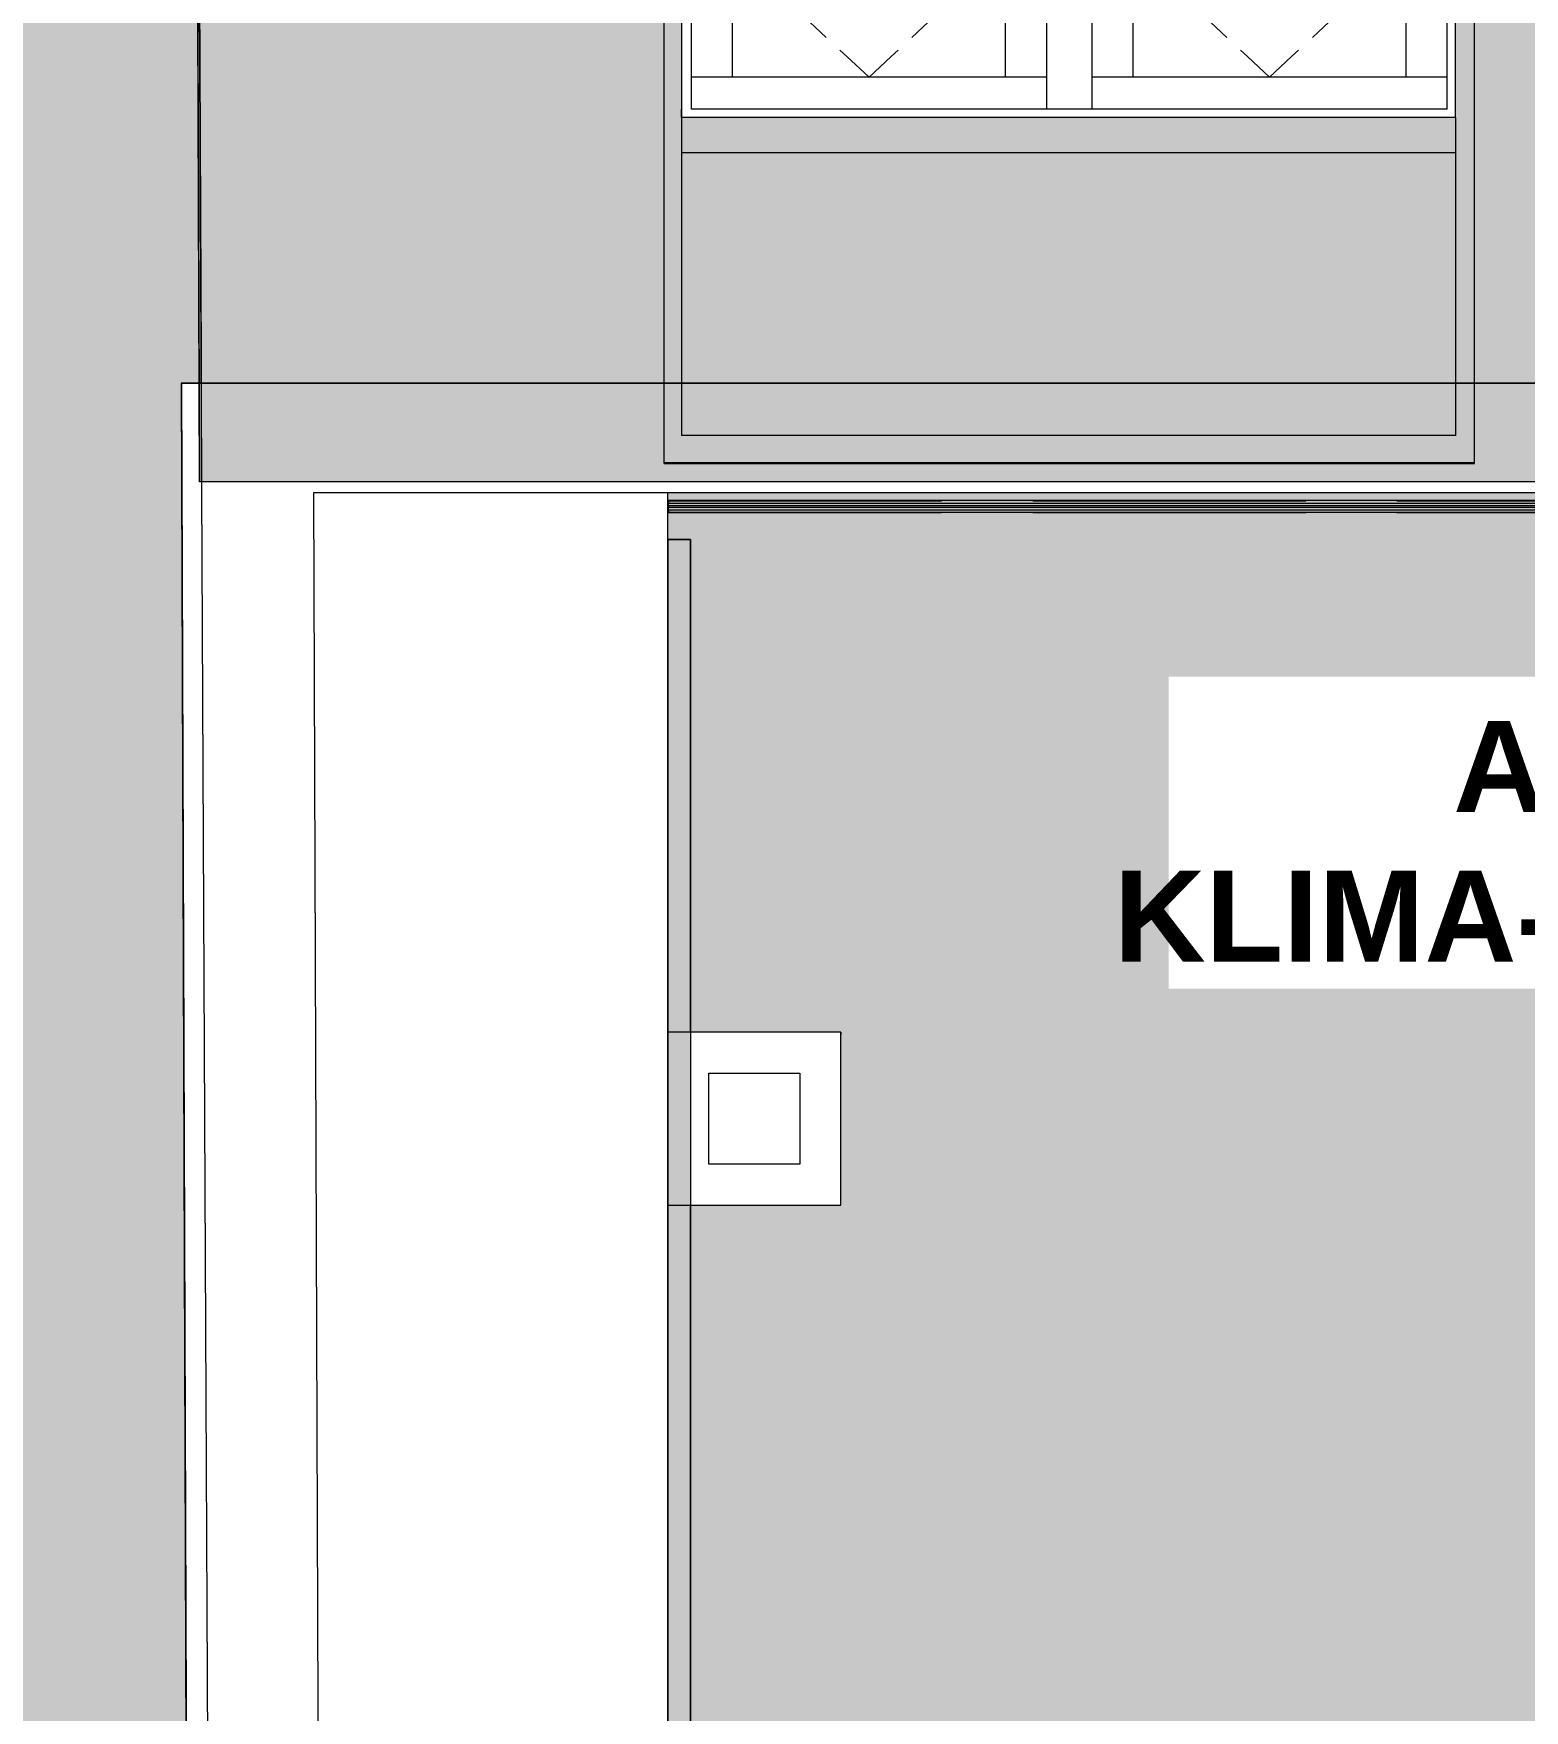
# Model space of a CAD drawing. Header units: metres. Extents: x -3 to 171, y -23 to 41.
# Drawn here: x 133.031 to 136.306, y 28.16 to 31.845 of the extents above; entities that cross this region are included whole.
import ezdxf

# ---------------------------------------------------------------- set-up
doc = ezdxf.new("R2010")
doc.units = ezdxf.units.M
doc.header["$MEASUREMENT"] = 0
doc.set_wipeout_variables(frame=1)
doc.linetypes.add('Strichlinie weit', pattern=[0.004, 0.003, -0.001])
doc.linetypes.add('Wipeout_Contour', pattern=[1, 0, -1])
for name, color, linetype in [('112 Wand Aussen - Schachtwände', 7, 'Continuous'), ('140 Brüstung', 7, 'Continuous'), ('140 Geländer transparent', 7, 'Continuous'), ('325 Dachfenster', 7, 'Continuous'), ('330 Dachaufbau', 7, 'Continuous'), ('725 Nachbarbebauung', 7, 'Continuous'), ('840 Baulinien', 7, 'Continuous'), ('905 VP Beschriftung Übersicht.Übersicht', 7, 'Continuous')]:
    doc.layers.add(name, color=color, linetype=linetype)
doc.styles.add('ERSTELLTER_STIL_6', font='arial.ttf')
doc.linetypes.add('Grenze Grundstück', pattern='A,0,[1,415_260415_PP_VA_1_9 DD STG11.Shx,S=0.00031746,R=0,X=0,Y=0],-0.04,0', length=0.04)

# ---------------------------------------------------------------- blocks, each defined once
blk = doc.blocks.new('Decke_4_2', base_point=(121.7766, 27.7159))
at = {"layer": '725 Nachbarbebauung', "linetype": 'Continuous', "lineweight": 0, "true_color": 0x1f1f1f}
blk.add_hatch(color=250, dxfattribs=at).paths.add_polyline_path([(121.7766, 27.7159), (125.924, 12.4101), (126.6488, 12.3921), (133.2526, 12.2408), (133.4382, 12.2396), (133.432, 21.2655), (133.4356, 23.2572), (133.3891, 33.3817), (123.3599, 33.4094), (121.802, 33.4284)])
at = {"layer": '725 Nachbarbebauung', "color": 8, "linetype": 'Continuous', "lineweight": 13, "flags": 128}
blk.add_lwpolyline([(121.7766, 27.7159), (125.924, 12.4101), (126.6488, 12.3921), (133.2526, 12.2408), (133.4382, 12.2396), (133.432, 21.2655), (133.4356, 23.2572), (133.3891, 33.3817), (123.3599, 33.4094), (121.802, 33.4284)], close=True, dxfattribs=at)
blk = doc.blocks.new('Wand_12_2', base_point=(134.4242, 25.1052))
at = {"layer": '140 Geländer transparent', "linetype": 'Continuous', "lineweight": 0, "true_color": 0x000000}
blk.add_hatch(color=18, dxfattribs=at).paths.add_polyline_path([(134.4742, 25.1052), (134.4742, 30.7332), (134.4242, 30.7332), (134.4242, 25.1052)])
at = {"layer": '140 Geländer transparent', "color": 7, "linetype": 'Continuous', "lineweight": 18, "flags": 128}
for points in [[(134.4742, 30.7332), (134.4242, 30.7332)], [(134.4242, 30.7332), (134.4242, 25.1052)], [(134.4742, 25.1052), (134.4742, 30.7332)]]:
    blk.add_lwpolyline(points, dxfattribs=at)
blk = doc.blocks.new('Wand_28_2', base_point=(134.7142, 29.5607))
at = {"color": 254, "linetype": 'Wipeout_Contour', "lineweight": 0, "ltscale": 413.352049}
blk.add_wipeout([(134.4242, 29.6457), (134.4292, 29.6457), (134.4242, 29.6507)], dxfattribs=at).dxf.layer = '112 Wand Aussen - Schachtwände'
at = {"color": 254, "linetype": 'Wipeout_Contour', "lineweight": 0, "ltscale": 413.480054}
blk.add_wipeout([(134.7992, 29.6457), (134.8042, 29.6457), (134.8042, 29.6507)], dxfattribs=at).dxf.layer = '112 Wand Aussen - Schachtwände'
at = {"color": 254, "linetype": 'Wipeout_Contour', "lineweight": 0, "ltscale": 413.38259}
blk.add_wipeout([(134.4292, 29.6057), (134.4692, 29.6057), (134.4292, 29.6457)], dxfattribs=at).dxf.layer = '112 Wand Aussen - Schachtwände'
at = {"color": 254, "linetype": 'Wipeout_Contour', "lineweight": 0, "ltscale": 413.41291}
blk.add_wipeout([(134.7592, 29.6057), (134.7992, 29.6057), (134.7992, 29.6457)], dxfattribs=at).dxf.layer = '112 Wand Aussen - Schachtwände'
at = {"color": 254, "linetype": 'Wipeout_Contour', "lineweight": 0, "ltscale": 414.667703}
blk.add_wipeout([(134.7992, 29.6457), (134.8042, 29.6507), (134.7992, 29.6507)], dxfattribs=at).dxf.layer = '112 Wand Aussen - Schachtwände'
at = {"color": 254, "linetype": 'Wipeout_Contour', "lineweight": 0, "ltscale": 413.455069}
blk.add_wipeout([(134.4692, 29.6007), (134.4742, 29.6007), (134.4692, 29.6057)], dxfattribs=at).dxf.layer = '112 Wand Aussen - Schachtwände'
at = {"color": 254, "linetype": 'Wipeout_Contour', "lineweight": 0, "ltscale": 413.319316}
blk.add_wipeout([(134.7542, 29.6007), (134.7592, 29.6007), (134.7592, 29.6057)], dxfattribs=at).dxf.layer = '112 Wand Aussen - Schachtwände'
at = {"color": 254, "linetype": 'Wipeout_Contour', "lineweight": 0, "ltscale": 551.365006}
blk.add_wipeout([(134.4292, 29.6457), (134.7992, 29.6457), (134.7992, 29.6507), (134.4292, 29.6507)], dxfattribs=at).dxf.layer = '112 Wand Aussen - Schachtwände'
at = {"color": 254, "linetype": 'Wipeout_Contour', "lineweight": 0, "ltscale": 413.485647}
blk.add_wipeout([(134.5142, 29.5607), (134.4742, 29.6007), (134.4742, 29.5607)], dxfattribs=at).dxf.layer = '112 Wand Aussen - Schachtwände'
at = {"color": 254, "linetype": 'Wipeout_Contour', "lineweight": 0, "ltscale": 413.252189}
blk.add_wipeout([(134.7142, 29.5607), (134.7542, 29.5607), (134.7542, 29.6007)], dxfattribs=at).dxf.layer = '112 Wand Aussen - Schachtwände'
at = {"color": 254, "linetype": 'Wipeout_Contour', "lineweight": 0, "ltscale": 412.596862}
blk.add_wipeout([(134.4292, 29.6507), (134.4242, 29.6507), (134.4292, 29.6457)], dxfattribs=at).dxf.layer = '112 Wand Aussen - Schachtwände'
at = {"color": 254, "linetype": 'Wipeout_Contour', "lineweight": 0, "ltscale": 414.573793}
blk.add_wipeout([(134.7592, 29.6057), (134.7992, 29.6457), (134.7592, 29.6457)], dxfattribs=at).dxf.layer = '112 Wand Aussen - Schachtwände'
at = {"layer": '112 Wand Aussen - Schachtwände', "color": 7, "linetype": 'Continuous', "lineweight": 18, "flags": 128}
blk.add_lwpolyline([(134.8042, 29.6507), (134.8042, 29.6457)], dxfattribs=at)
at = {"color": 254, "linetype": 'Wipeout_Contour', "lineweight": 0, "ltscale": 551.345721}
blk.add_wipeout([(134.4692, 29.6057), (134.7592, 29.6057), (134.7592, 29.6457), (134.4692, 29.6457)], dxfattribs=at).dxf.layer = '112 Wand Aussen - Schachtwände'
at = {"color": 254, "linetype": 'Wipeout_Contour', "lineweight": 0, "ltscale": 412.66888}
blk.add_wipeout([(134.4692, 29.6457), (134.4292, 29.6457), (134.4692, 29.6057)], dxfattribs=at).dxf.layer = '112 Wand Aussen - Schachtwände'
at = {"color": 254, "linetype": 'Wipeout_Contour', "lineweight": 0, "ltscale": 414.506774}
blk.add_wipeout([(134.7542, 29.6007), (134.7592, 29.6057), (134.7542, 29.6057)], dxfattribs=at).dxf.layer = '112 Wand Aussen - Schachtwände'
at = {"layer": '112 Wand Aussen - Schachtwände', "color": 7, "linetype": 'Continuous', "lineweight": 18, "flags": 128}
for points in [[(134.4242, 29.6507), (134.4242, 29.6457)], [(134.8042, 29.6507), (134.4242, 29.6507)]]:
    blk.add_lwpolyline(points, dxfattribs=at)
at = {"color": 254, "linetype": 'Wipeout_Contour', "lineweight": 0, "ltscale": 551.326446}
blk.add_wipeout([(134.4742, 29.6007), (134.7542, 29.6007), (134.7542, 29.6057), (134.4742, 29.6057)], dxfattribs=at).dxf.layer = '112 Wand Aussen - Schachtwände'
at = {"color": 254, "linetype": 'Wipeout_Contour', "lineweight": 0, "ltscale": 412.699416}
blk.add_wipeout([(134.4742, 29.6057), (134.4692, 29.6057), (134.4742, 29.6007)], dxfattribs=at).dxf.layer = '112 Wand Aussen - Schachtwände'
at = {"color": 254, "linetype": 'Wipeout_Contour', "lineweight": 0, "ltscale": 414.412871}
blk.add_wipeout([(134.7142, 29.5607), (134.7542, 29.6007), (134.7142, 29.6007)], dxfattribs=at).dxf.layer = '112 Wand Aussen - Schachtwände'
at = {"color": 254, "linetype": 'Wipeout_Contour', "lineweight": 0, "ltscale": 551.307191}
blk.add_wipeout([(134.5142, 29.5607), (134.7142, 29.5607), (134.7142, 29.6007), (134.5142, 29.6007)], dxfattribs=at).dxf.layer = '112 Wand Aussen - Schachtwände'
at = {"color": 254, "linetype": 'Wipeout_Contour', "lineweight": 0, "ltscale": 412.77146}
blk.add_wipeout([(134.5142, 29.6007), (134.4742, 29.6007), (134.5142, 29.5607)], dxfattribs=at).dxf.layer = '112 Wand Aussen - Schachtwände'
at = {"layer": '112 Wand Aussen - Schachtwände', "color": 7, "linetype": 'Continuous', "lineweight": 18, "flags": 128}
blk.add_lwpolyline([(134.5142, 29.5607), (134.7142, 29.5607)], dxfattribs=at)
blk = doc.blocks.new('Wand_29_2', base_point=(134.5142, 29.3607))
at = {"color": 254, "linetype": 'Wipeout_Contour', "lineweight": 0, "ltscale": 412.141354}
blk.add_wipeout([(134.4292, 29.2757), (134.4242, 29.2707), (134.4292, 29.2707)], dxfattribs=at).dxf.layer = '112 Wand Aussen - Schachtwände'
at = {"color": 254, "linetype": 'Wipeout_Contour', "lineweight": 0, "ltscale": 412.234892}
blk.add_wipeout([(134.4692, 29.3157), (134.4292, 29.2757), (134.4692, 29.2757)], dxfattribs=at).dxf.layer = '112 Wand Aussen - Schachtwände'
at = {"color": 254, "linetype": 'Wipeout_Contour', "lineweight": 0, "ltscale": 550.471998}
blk.add_wipeout([(134.4292, 29.6457), (134.4242, 29.6457), (134.4242, 29.2757), (134.4292, 29.2757)], dxfattribs=at).dxf.layer = '112 Wand Aussen - Schachtwände'
at = {"color": 254, "linetype": 'Wipeout_Contour', "lineweight": 0, "ltscale": 412.301904}
blk.add_wipeout([(134.4742, 29.3207), (134.4692, 29.3157), (134.4742, 29.3157)], dxfattribs=at).dxf.layer = '112 Wand Aussen - Schachtwände'
at = {"color": 254, "linetype": 'Wipeout_Contour', "lineweight": 0, "ltscale": 412.395449}
blk.add_wipeout([(134.5142, 29.3607), (134.4742, 29.3207), (134.5142, 29.3207)], dxfattribs=at).dxf.layer = '112 Wand Aussen - Schachtwände'
at = {"color": 254, "linetype": 'Wipeout_Contour', "lineweight": 0, "ltscale": 413.327406}
blk.add_wipeout([(134.4292, 29.2757), (134.4242, 29.2757), (134.4242, 29.2707)], dxfattribs=at).dxf.layer = '112 Wand Aussen - Schachtwände'
at = {"color": 254, "linetype": 'Wipeout_Contour', "lineweight": 0, "ltscale": 550.559797}
blk.add_wipeout([(134.4692, 29.6057), (134.4292, 29.6057), (134.4292, 29.3157), (134.4692, 29.3157)], dxfattribs=at).dxf.layer = '112 Wand Aussen - Schachtwände'
at = {"color": 254, "linetype": 'Wipeout_Contour', "lineweight": 0, "ltscale": 413.394294}
blk.add_wipeout([(134.4692, 29.3157), (134.4292, 29.3157), (134.4292, 29.2757)], dxfattribs=at).dxf.layer = '112 Wand Aussen - Schachtwände'
at = {"layer": '112 Wand Aussen - Schachtwände', "color": 7, "linetype": 'Continuous', "lineweight": 18, "flags": 128}
for points in [[(134.4242, 29.6457), (134.4242, 29.2707)], [(134.4242, 29.2707), (134.4292, 29.2707)]]:
    blk.add_lwpolyline(points, dxfattribs=at)
at = {"color": 254, "linetype": 'Wipeout_Contour', "lineweight": 0, "ltscale": 550.647759}
blk.add_wipeout([(134.4742, 29.6007), (134.4692, 29.6007), (134.4692, 29.3207), (134.4742, 29.3207)], dxfattribs=at).dxf.layer = '112 Wand Aussen - Schachtwände'
at = {"color": 254, "linetype": 'Wipeout_Contour', "lineweight": 0, "ltscale": 550.73561}
blk.add_wipeout([(134.5142, 29.3607), (134.5142, 29.5607), (134.4742, 29.5607), (134.4742, 29.3607)], dxfattribs=at).dxf.layer = '112 Wand Aussen - Schachtwände'
at = {"color": 254, "linetype": 'Wipeout_Contour', "lineweight": 0, "ltscale": 413.488148}
blk.add_wipeout([(134.4742, 29.3207), (134.4692, 29.3207), (134.4692, 29.3157)], dxfattribs=at).dxf.layer = '112 Wand Aussen - Schachtwände'
at = {"color": 254, "linetype": 'Wipeout_Contour', "lineweight": 0, "ltscale": 413.555053}
blk.add_wipeout([(134.4742, 29.3607), (134.4742, 29.3207), (134.5142, 29.3607)], dxfattribs=at).dxf.layer = '112 Wand Aussen - Schachtwände'
at = {"layer": '112 Wand Aussen - Schachtwände', "color": 7, "linetype": 'Continuous', "lineweight": 18, "flags": 128}
blk.add_lwpolyline([(134.5142, 29.3607), (134.5142, 29.5607)], dxfattribs=at)
blk = doc.blocks.new('Wand_30_2', base_point=(134.7142, 29.3607))
at = {"color": 254, "linetype": 'Wipeout_Contour', "lineweight": 0, "ltscale": 413.453398}
blk.add_wipeout([(134.7992, 29.2757), (134.8042, 29.2707), (134.8042, 29.2757)], dxfattribs=at).dxf.layer = '112 Wand Aussen - Schachtwände'
at = {"color": 254, "linetype": 'Wipeout_Contour', "lineweight": 0, "ltscale": 413.422594}
blk.add_wipeout([(134.7592, 29.3157), (134.7992, 29.2757), (134.7992, 29.3157)], dxfattribs=at).dxf.layer = '112 Wand Aussen - Schachtwände'
at = {"color": 254, "linetype": 'Wipeout_Contour', "lineweight": 0, "ltscale": 413.350384}
blk.add_wipeout([(134.7542, 29.3207), (134.7592, 29.3157), (134.7592, 29.3207)], dxfattribs=at).dxf.layer = '112 Wand Aussen - Schachtwände'
at = {"color": 254, "linetype": 'Wipeout_Contour', "lineweight": 0, "ltscale": 551.044325}
blk.add_wipeout([(134.7992, 29.2757), (134.4292, 29.2757), (134.4292, 29.2707), (134.7992, 29.2707)], dxfattribs=at).dxf.layer = '112 Wand Aussen - Schachtwände'
at = {"color": 254, "linetype": 'Wipeout_Contour', "lineweight": 0, "ltscale": 413.319617}
blk.add_wipeout([(134.7142, 29.3607), (134.7542, 29.3207), (134.7542, 29.3607)], dxfattribs=at).dxf.layer = '112 Wand Aussen - Schachtwände'
at = {"color": 254, "linetype": 'Wipeout_Contour', "lineweight": 0, "ltscale": 414.212456}
blk.add_wipeout([(134.7992, 29.2707), (134.8042, 29.2707), (134.7992, 29.2757)], dxfattribs=at).dxf.layer = '112 Wand Aussen - Schachtwände'
at = {"color": 254, "linetype": 'Wipeout_Contour', "lineweight": 0, "ltscale": 551.063521}
blk.add_wipeout([(134.7592, 29.3157), (134.4692, 29.3157), (134.4692, 29.2757), (134.7592, 29.2757)], dxfattribs=at).dxf.layer = '112 Wand Aussen - Schachtwände'
at = {"color": 254, "linetype": 'Wipeout_Contour', "lineweight": 0, "ltscale": 414.139787}
blk.add_wipeout([(134.7592, 29.2757), (134.7992, 29.2757), (134.7592, 29.3157)], dxfattribs=at).dxf.layer = '112 Wand Aussen - Schachtwände'
at = {"layer": '112 Wand Aussen - Schachtwände', "color": 7, "linetype": 'Continuous', "lineweight": 18, "flags": 128}
for points in [[(134.4292, 29.2707), (134.8042, 29.2707)], [(134.8042, 29.2707), (134.8042, 29.2757)]]:
    blk.add_lwpolyline(points, dxfattribs=at)
at = {"color": 254, "linetype": 'Wipeout_Contour', "lineweight": 0, "ltscale": 551.082727}
blk.add_wipeout([(134.7542, 29.3207), (134.4742, 29.3207), (134.4742, 29.3157), (134.7542, 29.3157)], dxfattribs=at).dxf.layer = '112 Wand Aussen - Schachtwände'
at = {"color": 254, "linetype": 'Wipeout_Contour', "lineweight": 0, "ltscale": 551.101954}
blk.add_wipeout([(134.7142, 29.3607), (134.5142, 29.3607), (134.5142, 29.3207), (134.7142, 29.3207)], dxfattribs=at).dxf.layer = '112 Wand Aussen - Schachtwände'
at = {"color": 254, "linetype": 'Wipeout_Contour', "lineweight": 0, "ltscale": 414.108979}
blk.add_wipeout([(134.7542, 29.3157), (134.7592, 29.3157), (134.7542, 29.3207)], dxfattribs=at).dxf.layer = '112 Wand Aussen - Schachtwände'
at = {"color": 254, "linetype": 'Wipeout_Contour', "lineweight": 0, "ltscale": 414.036336}
blk.add_wipeout([(134.7142, 29.3207), (134.7542, 29.3207), (134.7142, 29.3607)], dxfattribs=at).dxf.layer = '112 Wand Aussen - Schachtwände'
at = {"layer": '112 Wand Aussen - Schachtwände', "color": 7, "linetype": 'Continuous', "lineweight": 18, "flags": 128}
blk.add_lwpolyline([(134.7142, 29.3607), (134.5142, 29.3607)], dxfattribs=at)
blk = doc.blocks.new('Wand_35_2', base_point=(133.5477, 24.9657))
at = {"color": 254, "linetype": 'Wipeout_Contour', "lineweight": 0, "ltscale": 410.927548}
blk.add_wipeout([(133.3555, 31.0768), (133.6462, 30.8368), (133.6453, 31.0768)], dxfattribs=at).dxf.layer = '140 Brüstung'
at = {"color": 254, "linetype": 'Wipeout_Contour', "lineweight": 0, "ltscale": 548.863308}
blk.add_wipeout([(133.3555, 31.0768), (133.3554, 31.0768), (133.3563, 30.8368), (133.6462, 30.8368)], dxfattribs=at).dxf.layer = '140 Brüstung'
at = {"color": 254, "linetype": 'Wipeout_Contour', "lineweight": 0, "ltscale": 545.744862}
blk.add_wipeout([(133.6673, 25.0857), (133.6462, 30.8368), (133.3563, 30.8368), (133.3774, 25.0857)], dxfattribs=at).dxf.layer = '140 Brüstung'
at = {"layer": '140 Brüstung', "color": 7, "linetype": 'Continuous', "lineweight": 18, "flags": 128}
blk.add_lwpolyline([(133.6673, 25.0857), (133.6462, 30.8368)], dxfattribs=at)
at = {"color": 254, "linetype": 'Wipeout_Contour', "lineweight": 0, "ltscale": 545.204082}
blk.add_wipeout([(133.3782, 24.8458), (133.3554, 31.0768), (133.3552, 31.0768), (133.378, 24.8458)], dxfattribs=at).dxf.layer = '140 Brüstung'
at = {"layer": '140 Brüstung', "color": 7, "linetype": 'Continuous', "lineweight": 18}
for p, q in [((133.3554, 31.0768), (133.3555, 31.0768)), ((133.3782, 24.8458), (133.3554, 31.0768))]:
    blk.add_line(p, q, dxfattribs=at)
at = {"layer": '140 Brüstung', "color": 7, "linetype": 'Continuous', "lineweight": 18, "flags": 128}
blk.add_lwpolyline([(133.3552, 31.0768), (133.378, 24.8458)], dxfattribs=at)
blk = doc.blocks.new('Wand_57_2', base_point=(133.5257, 30.9569))
at = {"color": 254, "linetype": 'Wipeout_Contour', "lineweight": 0, "ltscale": 411.15859}
blk.add_wipeout([(133.3555, 31.0768), (133.3554, 31.0769), (133.3554, 31.0768)], dxfattribs=at).dxf.layer = '140 Brüstung'
at = {"color": 254, "linetype": 'Wipeout_Contour', "lineweight": 0, "ltscale": 550.257971}
blk.add_wipeout([(133.6462, 30.8368), (134.4257, 30.8368), (134.4257, 31.0768), (133.6453, 31.0768)], dxfattribs=at).dxf.layer = '140 Brüstung'
at = {"layer": '140 Brüstung', "color": 7, "linetype": 'Continuous', "lineweight": 18, "flags": 128}
blk.add_lwpolyline([(133.6462, 30.8368), (134.4257, 30.8368)], dxfattribs=at)
at = {"color": 254, "linetype": 'Wipeout_Contour', "lineweight": 0, "ltscale": 547.551326}
blk.add_wipeout([(133.3554, 31.0769), (133.3552, 31.077), (133.3552, 31.0768), (133.3554, 31.0768)], dxfattribs=at).dxf.layer = '140 Brüstung'
at = {"color": 254, "linetype": 'Wipeout_Contour', "lineweight": 0, "ltscale": 687.168877}
blk.add_wipeout([(133.3554, 31.0769), (133.3555, 31.0768), (134.4257, 31.0768), (134.4257, 31.077), (133.3554, 31.077)], dxfattribs=at).dxf.layer = '140 Brüstung'
at = {"color": 254, "linetype": 'Wipeout_Contour', "lineweight": 0, "ltscale": 410.417362}
blk.add_wipeout([(133.3554, 31.077), (133.3552, 31.077), (133.3554, 31.0769)], dxfattribs=at).dxf.layer = '140 Brüstung'
at = {"layer": '140 Brüstung', "color": 7, "linetype": 'Continuous', "lineweight": 18}
for p, q in [((133.3554, 31.0768), (133.3555, 31.0768)), ((133.3555, 31.0768), (134.4257, 31.0768))]:
    blk.add_line(p, q, dxfattribs=at)
at = {"layer": '140 Brüstung', "color": 7, "linetype": 'Continuous', "lineweight": 18, "flags": 128}
for points in [[(133.3552, 31.077), (133.3552, 31.0768)], [(134.4257, 31.077), (133.3552, 31.077)]]:
    blk.add_lwpolyline(points, dxfattribs=at)
blk = doc.blocks.new('Wand_58_2', base_point=(134.4257, 30.9569))
at = {"layer": '140 Brüstung', "linetype": 'Continuous', "lineweight": 0, "true_color": 0x000000}
for points in [[(134.4257, 30.8077), (140.0742, 30.8077), (140.0742, 30.8131), (134.4257, 30.8131)], [(134.4257, 30.7987), (140.0742, 30.7987), (140.0742, 30.8042), (134.4257, 30.8042)]]:
    blk.add_hatch(color=18, dxfattribs=at).paths.add_polyline_path(points)
at = {"layer": '140 Brüstung', "linetype": 'Continuous', "lineweight": 0, "true_color": 0xffffff}
blk.add_hatch(color=7, dxfattribs=at).paths.add_polyline_path([(134.4257, 30.8042), (140.0742, 30.8042), (140.0742, 30.8077), (134.4257, 30.8077)])
at = {"layer": '140 Brüstung', "color": 7, "linetype": 'Continuous', "lineweight": 13}
for p, q in [((134.4257, 30.8131), (140.024, 30.8131)), ((134.4257, 30.8077), (140.0742, 30.8077)), ((134.4257, 30.8042), (140.0742, 30.8042)), ((140.024, 30.8131), (140.0742, 30.8131)), ((134.4257, 30.7987), (140.0742, 30.7987))]:
    blk.add_line(p, q, dxfattribs=at)
at = {"layer": '140 Brüstung', "color": 7, "linetype": 'Strichlinie weit', "lineweight": 13, "ltscale": 200}
blk.add_line((134.4257, 30.7933), (140.0742, 30.7933), dxfattribs=at)
at = {"layer": '140 Brüstung', "color": 7, "linetype": 'Continuous', "lineweight": 18, "flags": 128}
for points in [[(140.0742, 31.077), (140.0742, 31.0768)], [(140.0742, 31.0768), (140.0742, 30.8368)]]:
    blk.add_lwpolyline(points, dxfattribs=at)
at = {"layer": '140 Brüstung', "color": 7, "linetype": 'Strichlinie weit', "lineweight": 13, "ltscale": 200, "flags": 128}
for points in [[(140.0742, 30.8195), (140.0742, 30.8185)], [(140.0742, 30.8185), (140.0742, 30.8131)], [(134.4257, 30.7987), (134.4257, 30.7933)], [(134.4257, 30.7933), (134.4257, 30.7923)], [(134.4257, 30.7923), (140.0742, 30.7923)], [(140.0742, 30.7987), (140.0742, 30.7933)], [(140.0742, 30.7933), (140.0742, 30.7923)]]:
    blk.add_lwpolyline(points, dxfattribs=at)
at = {"color": 254, "linetype": 'Wipeout_Contour', "lineweight": 0, "ltscale": 572.921268}
blk.add_wipeout([(139.6644, 30.8368), (140.024, 30.8368), (140.024, 31.0768), (139.6644, 31.0768)], dxfattribs=at).dxf.layer = '140 Brüstung'
at = {"layer": '140 Brüstung', "color": 7, "linetype": 'Continuous', "lineweight": 18}
for p, q in [((140.024, 31.0768), (140.024, 30.8368)), ((140.024, 30.8368), (140.024, 30.8195)), ((140.024, 30.8195), (140.024, 30.8185)), ((140.024, 30.8185), (140.024, 30.8131))]:
    blk.add_line(p, q, dxfattribs=at)
at = {"color": 254, "linetype": 'Wipeout_Contour', "lineweight": 0, "ltscale": 561.991907}
blk.add_wipeout([(139.6644, 31.0768), (134.4257, 31.0768), (134.4257, 30.8368), (139.6644, 30.8368)], dxfattribs=at).dxf.layer = '140 Brüstung'
at = {"layer": '140 Brüstung', "color": 7, "linetype": 'Continuous', "lineweight": 18}
for p, q in [((134.4257, 30.8368), (139.6644, 30.8368)), ((139.6644, 30.8368), (140.024, 30.8368))]:
    blk.add_line(p, q, dxfattribs=at)
at = {"layer": '140 Brüstung', "color": 7, "linetype": 'Strichlinie weit', "lineweight": 13, "ltscale": 200}
for p, q in [((134.4257, 30.8195), (140.024, 30.8195)), ((134.4257, 30.8185), (140.024, 30.8185))]:
    blk.add_line(p, q, dxfattribs=at)
at = {"layer": '140 Brüstung', "color": 7, "linetype": 'Strichlinie weit', "lineweight": 13, "ltscale": 200, "flags": 128}
for points in [[(134.4257, 30.8195), (134.4257, 30.8185)], [(134.4257, 30.8185), (134.4257, 30.8131)]]:
    blk.add_lwpolyline(points, dxfattribs=at)
at = {"color": 254, "linetype": 'Wipeout_Contour', "lineweight": 0, "ltscale": 572.323586}
blk.add_wipeout([(139.6642, 31.0768), (139.6644, 31.0768), (139.6644, 31.077), (139.6642, 31.077)], dxfattribs=at).dxf.layer = '140 Brüstung'
at = {"color": 254, "linetype": 'Wipeout_Contour', "lineweight": 0, "ltscale": 562.097715}
blk.add_wipeout([(139.6642, 31.077), (134.4257, 31.077), (134.4257, 31.0768), (139.6642, 31.0768)], dxfattribs=at).dxf.layer = '140 Brüstung'
at = {"layer": '140 Brüstung', "color": 7, "linetype": 'Continuous', "lineweight": 18}
for p, q in [((134.4257, 31.0768), (139.6642, 31.0768)), ((139.6642, 31.0768), (139.6644, 31.0768)), ((139.6644, 31.077), (139.6644, 31.0768))]:
    blk.add_line(p, q, dxfattribs=at)
at = {"layer": '140 Brüstung', "color": 7, "linetype": 'Continuous', "lineweight": 18, "flags": 128}
blk.add_lwpolyline([(139.6642, 31.077), (134.4257, 31.077)], dxfattribs=at)
blk = doc.blocks.new('Wand_75_2', base_point=(134.7142, 29.3607))
at = {"color": 254, "linetype": 'Wipeout_Contour', "lineweight": 0, "ltscale": 551.937309}
blk.add_wipeout([(134.7992, 29.6457), (134.7992, 29.2757), (134.8042, 29.2757), (134.8042, 29.6457)], dxfattribs=at).dxf.layer = '112 Wand Aussen - Schachtwände'
at = {"color": 254, "linetype": 'Wipeout_Contour', "lineweight": 0, "ltscale": 551.849271}
blk.add_wipeout([(134.7592, 29.6057), (134.7592, 29.3157), (134.7992, 29.3157), (134.7992, 29.6057)], dxfattribs=at).dxf.layer = '112 Wand Aussen - Schachtwände'
at = {"layer": '112 Wand Aussen - Schachtwände', "color": 7, "linetype": 'Continuous', "lineweight": 18, "flags": 128}
blk.add_lwpolyline([(134.8042, 29.2757), (134.8042, 29.6457)], dxfattribs=at)
at = {"color": 254, "linetype": 'Wipeout_Contour', "lineweight": 0, "ltscale": 551.761395}
blk.add_wipeout([(134.7542, 29.6007), (134.7542, 29.3207), (134.7592, 29.3207), (134.7592, 29.6007)], dxfattribs=at).dxf.layer = '112 Wand Aussen - Schachtwände'
at = {"color": 254, "linetype": 'Wipeout_Contour', "lineweight": 0, "ltscale": 551.673408}
blk.add_wipeout([(134.7142, 29.5607), (134.7142, 29.3607), (134.7542, 29.3607), (134.7542, 29.5607)], dxfattribs=at).dxf.layer = '112 Wand Aussen - Schachtwände'
at = {"layer": '112 Wand Aussen - Schachtwände', "color": 7, "linetype": 'Continuous', "lineweight": 18, "flags": 128}
blk.add_lwpolyline([(134.7142, 29.5607), (134.7142, 29.3607)], dxfattribs=at)
blk = doc.blocks.new('Dachfläche_18_2', base_point=(133.3781, 35.5302))
at = {"layer": '330 Dachaufbau', "linetype": 'Continuous', "lineweight": 0, "true_color": 0x000000}
h = blk.add_hatch(color=18, dxfattribs=at)
h.paths.add_polyline_path([(136.8242, 35.0602), (137.1342, 35.0602), (137.1342, 35.5302), (136.1792, 35.5302), (136.1792, 34.6887), (134.4292, 34.6887), (134.4292, 35.5302), (133.3781, 35.5302), (133.3953, 30.8602), (139.7042, 30.8602), (139.7042, 34.6366), (136.8242, 34.6366)])
h.paths.add_polyline_path([(137.1842, 33.2627), (138.8842, 33.2627), (138.8842, 31.6615), (137.1842, 31.6615)], flags=0)
h.paths.add_polyline_path([(134.4542, 31.6615), (134.4542, 33.2627), (136.1542, 33.2627), (136.1542, 31.6615)], flags=0)
at = {"layer": '330 Dachaufbau', "color": 7, "linetype": 'Continuous', "lineweight": 18, "flags": 128}
for points in [[(133.3779, 35.5302), (133.395, 30.8602)], [(133.3953, 30.8602), (133.3781, 35.5302)], [(134.4542, 33.2627), (134.4542, 31.6615)], [(136.1542, 31.6615), (136.1542, 33.2627)], [(134.4542, 31.6615), (136.1542, 31.6615)], [(133.395, 30.8602), (133.395, 30.8602), (133.3952, 30.8602), (133.3953, 30.8602)], [(139.7042, 30.8602), (133.3953, 30.8602)]]:
    blk.add_lwpolyline(points, dxfattribs=at)
blk = doc.blocks.new('VELUX SlopeRoofBundle[22]_2', base_point=(133.3792, 35.4602))
at = {"color": 254, "linetype": 'Wipeout_Contour', "lineweight": 0, "ltscale": 553.639802}
blk.add_wipeout([(134.4542, 33.2384), (134.4542, 32.3701), (134.4761, 32.3701), (134.4761, 33.2384)], dxfattribs=at).dxf.layer = '325 Dachfenster'
at = {"color": 254, "linetype": 'Wipeout_Contour', "lineweight": 0, "ltscale": 560.170566}
blk.add_wipeout([(136.1361, 33.2384), (136.1361, 32.3701), (136.1542, 32.3701), (136.1542, 33.2384)], dxfattribs=at).dxf.layer = '325 Dachfenster'
at = {"color": 254, "linetype": 'Wipeout_Contour', "lineweight": 0, "ltscale": 554.424609}
blk.add_wipeout([(135.2561, 32.3701), (134.4542, 32.3701), (134.4542, 31.6785), (135.2561, 31.6785)], dxfattribs=at).dxf.layer = '325 Dachfenster'
at = {"color": 254, "linetype": 'Wipeout_Contour', "lineweight": 0, "ltscale": 557.927823}
blk.add_wipeout([(135.3561, 31.6785), (136.1542, 31.6785), (136.1542, 32.3701), (135.3561, 32.3701)], dxfattribs=at).dxf.layer = '325 Dachfenster'
at = {"layer": '325 Dachfenster', "linetype": 'Continuous', "lineweight": 0, "flags": 128}
blk.add_lwpolyline([(134.4542, 33.2384), (134.4542, 32.3701), (134.4542, 31.6785)], dxfattribs=at)
at = {"color": 254, "linetype": 'Wipeout_Contour', "lineweight": 0, "ltscale": 1113.037864}
blk.add_wipeout([(136.1361, 33.2384), (134.4761, 33.2384), (134.4761, 32.3701), (135.2561, 32.3701), (135.2561, 31.6785), (135.3561, 31.6785), (135.3561, 32.3701), (136.1361, 32.3701)], dxfattribs=at).dxf.layer = '325 Dachfenster'
at = {"layer": '325 Dachfenster', "linetype": 'Continuous', "lineweight": 0, "flags": 128}
for points in [[(134.4542, 33.2384), (134.4761, 33.2384), (136.1361, 33.2384), (136.1542, 33.2384)], [(134.4761, 31.6785), (134.4761, 32.3701), (134.4761, 33.2384)], [(134.5661, 32.6176), (134.5661, 33.2384)], [(135.1661, 32.6176), (135.1661, 33.2384)], [(135.2561, 33.2384), (135.2561, 32.3701), (135.2561, 31.6785)], [(135.3561, 31.6785), (135.3561, 32.3701), (135.3561, 33.2384)], [(135.4461, 32.6176), (135.4461, 33.2384)], [(136.0461, 32.6176), (136.0461, 33.2384)], [(136.1361, 31.6785), (136.1361, 32.3701), (136.1361, 33.2384)], [(136.1542, 31.6785), (136.1542, 32.3701), (136.1542, 33.2384)], [(135.1661, 33.1748), (134.5661, 33.1748)], [(134.8661, 33.1748), (134.8176, 33.1298), (134.8023, 33.1156)], [(134.8661, 33.1748), (134.9145, 33.1298), (134.9298, 33.1156)], [(136.0461, 33.1748), (135.4461, 33.1748)], [(135.7461, 33.1748), (135.6976, 33.1298), (135.6823, 33.1156)], [(135.7461, 33.1748), (135.7945, 33.1298), (135.8098, 33.1156)], [(134.772, 33.0875), (134.7236, 33.0425)], [(134.9601, 33.0875), (135.0085, 33.0425)], [(135.652, 33.0875), (135.6036, 33.0425)], [(135.8401, 33.0875), (135.8885, 33.0425)], [(134.6933, 33.0143), (134.6448, 32.9693)], [(135.0388, 33.0143), (135.0873, 32.9693)], [(135.5733, 33.0143), (135.5248, 32.9693)], [(135.9188, 33.0143), (135.9673, 32.9693)], [(134.6145, 32.9412), (134.5661, 32.8962)], [(135.1176, 32.9412), (135.1661, 32.8962)], [(135.4945, 32.9412), (135.4461, 32.8962)], [(135.9976, 32.9412), (136.0461, 32.8962)], [(134.6145, 32.8512), (134.5661, 32.8962)], [(135.1176, 32.8512), (135.1661, 32.8962)], [(135.4945, 32.8512), (135.4461, 32.8962)], [(135.9976, 32.8512), (136.0461, 32.8962)], [(134.6933, 32.778), (134.6448, 32.823)], [(135.0388, 32.778), (135.0873, 32.823)], [(135.5733, 32.778), (135.5248, 32.823)], [(135.9188, 32.778), (135.9673, 32.823)], [(134.772, 32.7049), (134.7236, 32.7499)], [(134.9601, 32.7049), (135.0085, 32.7499)], [(135.652, 32.7049), (135.6036, 32.7499)], [(135.8401, 32.7049), (135.8885, 32.7499)], [(134.8661, 32.6176), (134.8176, 32.6626), (134.8023, 32.6768)], [(134.8661, 32.6176), (134.9145, 32.6626), (134.9298, 32.6768)], [(135.7461, 32.6176), (135.6976, 32.6626), (135.6823, 32.6768)], [(135.7461, 32.6176), (135.7945, 32.6626), (135.8098, 32.6768)], [(135.2561, 32.6176), (134.4761, 32.6176)], [(136.1361, 32.6176), (135.3561, 32.6176)], [(135.2561, 32.5469), (134.4761, 32.5469)], [(136.1361, 32.5469), (135.3561, 32.5469)], [(134.4542, 32.3701), (135.2561, 32.3701)], [(134.5661, 31.7493), (134.5661, 32.3701)], [(135.1661, 31.7493), (135.1661, 32.3701)], [(135.3561, 32.3701), (136.1542, 32.3701)], [(135.4461, 31.7493), (135.4461, 32.3701)], [(136.0461, 31.7493), (136.0461, 32.3701)], [(135.1661, 32.3065), (134.5661, 32.3065)], [(134.8661, 32.3065), (134.8176, 32.2614), (134.8023, 32.2473)], [(134.8661, 32.3065), (134.9145, 32.2614), (134.9298, 32.2473)], [(136.0461, 32.3065), (135.4461, 32.3065)], [(135.7461, 32.3065), (135.6976, 32.2614), (135.6823, 32.2473)], [(135.7461, 32.3065), (135.7945, 32.2614), (135.8098, 32.2473)], [(134.772, 32.2191), (134.7236, 32.1741)], [(134.9601, 32.2191), (135.0085, 32.1741)], [(135.652, 32.2191), (135.6036, 32.1741)], [(135.8401, 32.2191), (135.8885, 32.1741)], [(134.6933, 32.146), (134.6448, 32.101)], [(135.0388, 32.146), (135.0873, 32.101)], [(135.5733, 32.146), (135.5248, 32.101)], [(135.9188, 32.146), (135.9673, 32.101)], [(134.6145, 32.0729), (134.5661, 32.0279)], [(135.1176, 32.0729), (135.1661, 32.0279)], [(135.4945, 32.0729), (135.4461, 32.0279)], [(135.9976, 32.0729), (136.0461, 32.0279)], [(134.6145, 31.9828), (134.5661, 32.0279)], [(135.1176, 31.9828), (135.1661, 32.0279)], [(135.4945, 31.9828), (135.4461, 32.0279)], [(135.9976, 31.9828), (136.0461, 32.0279)], [(134.6933, 31.9097), (134.6448, 31.9547)], [(135.0388, 31.9097), (135.0873, 31.9547)], [(135.5733, 31.9097), (135.5248, 31.9547)], [(135.9188, 31.9097), (135.9673, 31.9547)], [(134.772, 31.8366), (134.7236, 31.8816)], [(134.9601, 31.8366), (135.0085, 31.8816)], [(135.652, 31.8366), (135.6036, 31.8816)], [(135.8401, 31.8366), (135.8885, 31.8816)], [(134.8661, 31.7493), (134.8176, 31.7943), (134.8023, 31.8084)], [(134.8661, 31.7493), (134.9145, 31.7943), (134.9298, 31.8084)], [(135.7461, 31.7493), (135.6976, 31.7943), (135.6823, 31.8084)], [(135.7461, 31.7493), (135.7945, 31.7943), (135.8098, 31.8084)], [(135.2561, 31.7493), (134.4761, 31.7493)], [(136.1361, 31.7493), (135.3561, 31.7493)], [(136.1361, 31.6785), (135.3561, 31.6785), (135.2561, 31.6785), (134.4761, 31.6785)]]:
    blk.add_lwpolyline(points, dxfattribs=at)
blk = doc.blocks.new('Dachfläche_36_2', base_point=(136.1961, 33.2609))
at = {"layer": '325 Dachfenster', "color": 7, "linetype": 'Continuous', "lineweight": 13, "true_color": 0xf4f4f4, "flags": 128}
for points in [[(134.4161, 33.2609), (134.4542, 33.2609)], [(134.4161, 30.9024), (134.4161, 33.2609)], [(134.4542, 33.2384), (134.4542, 33.2609)], [(134.4542, 33.2609), (136.1542, 33.2609)], [(136.1542, 33.2609), (136.1961, 33.2609)], [(136.1542, 33.2384), (136.1542, 33.2609)], [(136.1961, 30.9024), (136.1961, 33.2609)], [(134.4542, 31.6606), (134.4542, 31.6785)], [(134.4542, 31.6606), (134.4542, 31.5837)], [(136.1542, 31.6606), (134.4542, 31.6606)], [(136.1542, 31.6606), (136.1542, 31.6785)], [(136.1542, 31.6606), (136.1542, 31.5837)], [(134.4542, 31.5837), (136.1542, 31.5837)], [(134.4542, 31.5837), (134.4542, 30.9615)], [(136.1542, 31.5837), (136.1542, 30.9615)], [(136.1542, 30.9615), (134.4542, 30.9615)], [(134.4161, 30.9024), (136.1961, 30.9024)], [(134.4161, 30.9006), (134.4161, 30.9024)], [(134.4161, 30.9006), (136.1961, 30.9006)], [(136.1961, 30.9006), (136.1961, 30.9024)]]:
    blk.add_lwpolyline(points, dxfattribs=at)
at = {"layer": '325 Dachfenster', "linetype": 'Continuous', "lineweight": 0}
blk.add_blockref('VELUX SlopeRoofBundle[22]_2', (133.3792, 35.4602), dxfattribs=at)

msp = doc.modelspace()

# ---------------------------------------------------------------- hatches: boundary and pattern name
at = {"layer": '905 VP Beschriftung Übersicht.Übersicht', "linetype": 'Continuous', "lineweight": 13, "true_color": 0xe8e2dc}
h = msp.add_hatch(color=254, dxfattribs=at)
h.paths.add_polyline_path([(134.4242, 30.8602), (140.0742, 30.8602), (140.0742, 30.7332), (140.6542, 30.7332), (140.6542, 28.1952), (140.2542, 28.1952), (140.2542, 28.8752), (139.8742, 28.8752), (139.8742, 28.1952), (139.7442, 28.1952), (139.7442, 26.3752), (144.2942, 26.3752), (144.2942, 25.103), (134.4242, 25.103), (134.4242, 29.2707), (134.8042, 29.2707), (134.8042, 29.6507), (134.4242, 29.6507)])
h.paths.add_polyline_path([(137.1342, 28.2307), (136.3842, 28.2307), (136.3842, 28.8607), (137.1342, 28.8607)], flags=0)

# ---------------------------------------------------------------- block references
at = {"layer": '140 Geländer transparent', "color": 7, "lineweight": 18}
msp.add_blockref('Wand_12_2', (134.4242, 25.1052), dxfattribs=at)
at = {"layer": '725 Nachbarbebauung', "color": 8, "linetype": 'Continuous', "lineweight": 13}
msp.add_blockref('Decke_4_2', (121.7766, 27.7159), dxfattribs=at)

# ---------------------------------------------------------------- next in the draw order: block references
at = {"layer": '112 Wand Aussen - Schachtwände', "color": 7, "lineweight": 35}
msp.add_blockref('Wand_28_2', (134.7142, 29.5607), dxfattribs=at)
at = {"layer": '140 Brüstung', "color": 7, "lineweight": 25}
msp.add_blockref('Wand_35_2', (133.5477, 24.9657), dxfattribs=at)

# ---------------------------------------------------------------- next in the draw order: block references
at = {"layer": '112 Wand Aussen - Schachtwände', "color": 7, "lineweight": 35}
msp.add_blockref('Wand_29_2', (134.5142, 29.3607), dxfattribs=at)
at = {"layer": '140 Brüstung', "color": 7, "lineweight": 18}
msp.add_blockref('Wand_57_2', (133.5257, 30.9569), dxfattribs=at)

# ---------------------------------------------------------------- next in the draw order: block references
at = {"layer": '112 Wand Aussen - Schachtwände', "color": 7, "lineweight": 35}
msp.add_blockref('Wand_30_2', (134.7142, 29.3607), dxfattribs=at)
at = {"layer": '140 Brüstung', "color": 7, "lineweight": 18}
msp.add_blockref('Wand_58_2', (134.4257, 30.9569), dxfattribs=at)

# ---------------------------------------------------------------- next in the draw order: hatches: boundary and pattern name
at = {"layer": '905 VP Beschriftung Übersicht.Übersicht', "linetype": 'Continuous', "lineweight": 0}
h = msp.add_hatch(color=255, dxfattribs=at)
h.paths.add_polyline_path([(134.4242, 25.103), (134.4242, 29.2707), (134.8042, 29.2707), (134.8042, 29.6507), (134.4242, 29.6507), (134.4242, 30.8368), (140.0742, 30.8368), (140.0742, 30.7332), (140.6542, 30.7332), (140.6542, 28.1952), (140.2542, 28.1952), (140.2542, 28.8752), (139.8742, 28.8752), (139.8742, 28.1952), (139.7442, 28.1952), (139.7442, 26.3752), (144.2442, 26.3752), (144.2442, 25.103)])
h.paths.add_polyline_path([(137.1342, 28.2307), (137.1342, 28.8607), (136.3842, 28.8607), (136.3842, 28.2307)], flags=0)
msp.add_hatch(color=255, dxfattribs=at).paths.add_polyline_path([(134.4257, 30.8195), (140.0242, 30.8195), (140.0242, 30.7923), (134.4257, 30.7923)])

# ---------------------------------------------------------------- next in the draw order: linework, layer by layer
at = {"layer": '840 Baulinien', "color": 254, "linetype": 'Grenze Grundstück', "lineweight": 13, "true_color": 0xe3e3e3}
msp.add_lwpolyline([(133.3792, 35.46), (152.3642, 35.459), (152.3372, 24.0151), (152.2827, 15.8899), (152.2278, 4.1322), (133.4457, 1.4333), (133.4356, 23.2572)], close=True, dxfattribs=at)
at = {"layer": '905 VP Beschriftung Übersicht.Übersicht', "color": 8, "linetype": 'Continuous', "lineweight": 13, "flags": 128}
msp.add_lwpolyline([(134.4242, 25.103), (134.4242, 29.2707), (134.8042, 29.2707), (134.8042, 29.6507), (134.4242, 29.6507), (134.4242, 30.8368), (140.0742, 30.8368), (140.0742, 30.7332), (140.6542, 30.7332), (140.6542, 28.1952), (140.2542, 28.1952), (140.2542, 28.8752), (139.8742, 28.8752), (139.8742, 28.1952), (139.7442, 28.1952), (139.7442, 26.3752), (144.2442, 26.3752), (144.2442, 25.103)], close=True, dxfattribs=at)
at = {"layer": '905 VP Beschriftung Übersicht.Übersicht', "color": 7, "linetype": 'Continuous', "lineweight": 13, "flags": 128}
msp.add_lwpolyline([(134.4257, 30.8195), (140.0242, 30.8195), (140.0242, 30.7923), (134.4257, 30.7923)], close=True, dxfattribs=at)

# ---------------------------------------------------------------- next in the draw order: block references
at = {"layer": '330 Dachaufbau', "color": 7, "linetype": 'Continuous', "lineweight": 18}
msp.add_blockref('Dachfläche_18_2', (133.3781, 35.5302), dxfattribs=at)

# ---------------------------------------------------------------- next in the draw order: block references
at = {"layer": '112 Wand Aussen - Schachtwände', "color": 7, "lineweight": 35}
msp.add_blockref('Wand_75_2', (134.7142, 29.3607), dxfattribs=at)
at = {"layer": '325 Dachfenster', "color": 7, "linetype": 'Continuous', "lineweight": 13, "true_color": 0xf4f4f4}
msp.add_blockref('Dachfläche_36_2', (136.1961, 33.2609), dxfattribs=at)

# ---------------------------------------------------------------- next in the draw order: hatches: boundary and pattern name
at = {"layer": '905 VP Beschriftung Übersicht.Übersicht', "linetype": 'Continuous', "lineweight": 0}
msp.add_hatch(color=255, dxfattribs=at).paths.add_polyline_path([(134.4242, 25.1052), (134.4242, 30.7332), (134.4742, 30.7332), (134.4742, 25.1552), (144.2442, 25.1552), (144.2442, 26.3752), (144.2942, 26.3752), (144.2942, 25.1052)])

# ---------------------------------------------------------------- next in the draw order: linework, layer by layer
at = {"layer": '905 VP Beschriftung Übersicht.Übersicht', "color": 7, "linetype": 'Continuous', "lineweight": 13, "flags": 128}
msp.add_lwpolyline([(134.4242, 25.1052), (134.4242, 30.7332), (134.4742, 30.7332), (134.4742, 25.1552), (144.2442, 25.1552), (144.2442, 26.3752), (144.2942, 26.3752), (144.2942, 25.1052)], close=True, dxfattribs=at)

# ---------------------------------------------------------------- next in the draw order: wipeouts: each hides what was drawn before it
at = {"color": 5, "linetype": 'Wipeout_Contour', "lineweight": 13, "ltscale": 563.201609}
msp.add_wipeout([(135.5245, 30.4318), (139.5636, 30.4318), (139.5636, 29.7461), (135.5245, 29.7461)], dxfattribs=at).dxf.layer = '905 VP Beschriftung Übersicht.Übersicht'

# ---------------------------------------------------------------- next in the draw order: texts
at = {"layer": '905 VP Beschriftung Übersicht.Übersicht', "color": 5, "linetype": 'Continuous', "lineweight": 13, "insert": (139.5636, 30.0689), "char_height": 0.2, "attachment_point": 6, "line_spacing_factor": 0.98589, "style": 'ERSTELLTER_STIL_6'}
msp.add_mtext('\\A1;{\\pqr;\\fHelvetica|b1|i0|c0|p0;\\W1.000000;AUFSTELLMÖGLICHKEIT\\P\\pqr;\\fHelvetica|b1|i0|c0|p0;\\W1.000000;KLIMA-AUSSENGERÄT TOP 20}', dxfattribs=at)

doc.saveas('drawing.dxf')
